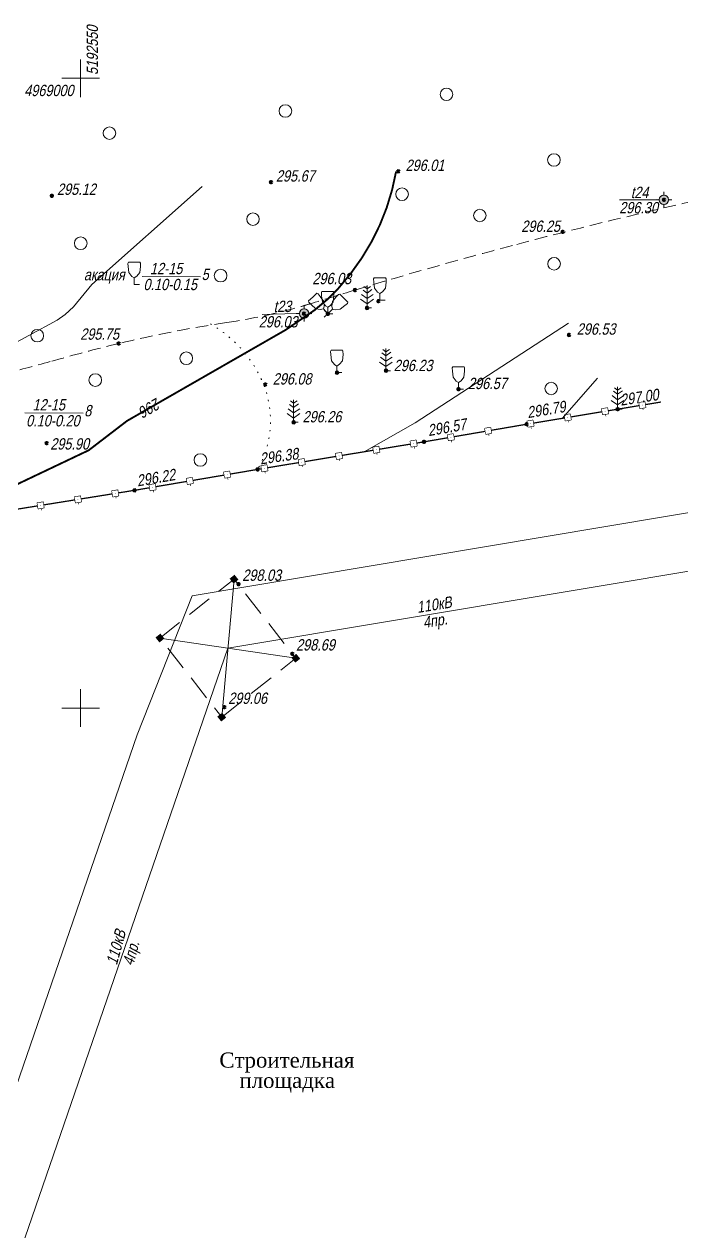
# Model space of a CAD drawing. Header units: metres. Extents: x 5191936 to 10384803, y 4968698 to 9938221.
# Drawn here: x 5192545.5 to 5192597.7, y 4968908.4 to 4969004.3 of the extents above; entities that cross this region are included whole.
import ezdxf

# ---------------------------------------------------------------- set-up
doc = ezdxf.new("R2010")
doc.units = ezdxf.units.M
for name, pattern in [('23', [3, 2, -1]), ('71100000a', [1, 0, -1]), ('DASHEDX2', [1.5, 1, -0.5])]:
    doc.linetypes.add(name, pattern=pattern)
doc.layers.get('0').update_dxf_attribs({"lineweight": 18})
for name, color, linetype, lineweight in [('31252100', 7, 'Continuous', 18), ('71100000', 7, 'Continuous', 18), ('71133200', 7, 'Continuous', 18), ('71133600', 7, 'Continuous', 18), ('82212100', 7, 'Continuous', 18), ('CONTOURS-LABEL', 7, 'Continuous', 18), ('ELE_SKLAD', 7, 'Continuous', 18), ('GEO_POINTS', 7, 'Continuous', 18), ('Grid', 7, 'Continuous', 18), ('Otm', 7, 'Continuous', 18), ('R_Поверхность4_CNT-MAJ', 7, 'Continuous', 18), ('R_Поверхность4_CNT-MIN', 7, 'Continuous', 18), ('Sit', 7, 'Continuous', 18), ('Text', 7, 'Continuous', 18), ('Text_com', 7, 'Continuous', 18), ('Us_znak', 7, 'Continuous', 18), ('Us_znak_fon', 7, 'Continuous', 18), ('Рамка и сетка', 7, 'Continuous', 18)]:
    doc.layers.add(name, color=color, linetype=linetype, lineweight=lineweight)
doc.styles.add('eskd', font='ESKD1.shx', dxfattribs={"width": 1.2, "oblique": 15})
doc.styles.get("Standard").update_dxf_attribs({"font": 'arial.ttf', "width": 0.8, "oblique": 13, "height": 0.9})
doc.styles.add('style1', font='times.ttf', dxfattribs={"height": 1})

# ---------------------------------------------------------------- blocks, each defined once
blk = doc.blocks.new('71133200')
for p, q in [((-0.924145, 3.560442), (-1.024145, 3.360442)), ((-1.024145, 3.360442), (-0.977382, 2.864397)), ((-0.977382, 2.864397), (-0.861899, 1.88241)), ((-0.024145, 3.560442), (-0.924145, 3.560442)), ((-0.024145, 3.560442), (0.875855, 3.560442)), ((0.861899, 1.88241), (0.975974, 2.864397)), ((0.875855, 3.560442), (0.958164, 3.395824)), ((0.975974, 2.864397), (0.958164, 3.395824)), ((-0.861899, 1.88241), (-0.374616, 1.28565)), ((-0.374616, 1.28565), (0, 1.039723)), ((0, 1.039723), (0.401375, 1.321765)), ((0, 0), (0, 1.039723)), ((0.8, 0), (0, 0)), ((0.401375, 1.321765), (0.861899, 1.88241))]:
    blk.add_line(p, q)
at = {"style": 'eskd', "oblique": 14.99997778}
blk.add_attdef('Z', (1.873004, -0.239356), '', height=2, dxfattribs=at)
blk = doc.blocks.new('71133600')
for p, q in [((-0.86, 2.16), (0, 1.51)), ((-0.52, 3.39), (0, 3.02)), ((0, 3.02), (0.55, 3.39)), ((0, 1.51), (0.96, 2.16))]:
    blk.add_line(p, q)
for points in [[(-0.64, 2.84), (0, 2.37), (0, 2.37), (0.78, 2.93)], [(0.71, 0), (0, 0), (0, 3.55)], [(-1.05, 1.38), (0, 0.67), (1, 1.38)]]:
    blk.add_lwpolyline(points)
at = {"style": 'eskd', "oblique": 15}
blk.add_attdef('Z', (2.03, -0.19), '', height=2, dxfattribs=at)
blk = doc.blocks.new('31252100a')
blk.add_circle((0, 0), 1)
blk = doc.blocks.new('POINT')
at = {"layer": 'Us_znak', "linetype": 'Continuous', "lineweight": -2}
h = blk.add_hatch(color=0, dxfattribs=at)
edge = h.paths.add_edge_path()
edge.add_arc((0, 0), 0.05, 0, 360)
at = {"layer": 'Us_znak_fon', "linetype": 'Continuous', "true_color": 0xffffff}
blk.add_hatch(color=7, dxfattribs=at).paths.add_polyline_path([(-0.422, 0.05, -0.346708), (-0.05, 0.422), (-0.05, 0.625), (0.05, 0.625), (0.05, 0.422, -0.346708), (0.422, 0.05), (0.625, 0.05), (0.625, -0.05), (0.422, -0.05, -0.346708), (0.05, -0.422), (0.05, -0.625), (-0.05, -0.625), (-0.05, -0.422, -0.346708), (-0.422, -0.05), (-0.625, -0.05), (-0.625, 0.05)])
at = {"layer": 'Us_znak', "color": 0, "linetype": 'Continuous', "lineweight": -2}
for p, q in [((-0.625, 0), (-0.375, 0)), ((0, 0.375), (0, 0.625)), ((0.375, 0), (0.625, 0)), ((0, -0.625), (0, -0.375))]:
    blk.add_line(p, q, dxfattribs=at)
for radius in [0.375, 0.05]:
    blk.add_circle((0, 0), radius, dxfattribs=at)
blk = doc.blocks.new('GRID')
at = {"layer": 'Grid', "color": 104}
blk.add_line((-1.5, 0), (1.5, 0), dxfattribs=at)
for points in [[(0, 0), (0, 1.5)], [(0, 0), (0, -1.5)]]:
    blk.add_lwpolyline(points, dxfattribs=at)
blk = doc.blocks.new('*U137')
at = {"layer": '82212100', "linetype": 'Continuous', "ltscale": 0.5}
for points in [[(5192594.599, 4968974.058, 1), (5192594.549, 4968974.05, 1)], [(5192588.679, 4968973.079, 1), (5192588.63, 4968973.071, 1)], [(5192591.639, 4968973.569, 1), (5192591.59, 4968973.56, 1)], [(5192582.364, 4968972.016, 1), (5192582.314, 4968972.007, 1)], [(5192585.719, 4968972.59, 1), (5192585.67, 4968972.582, 1)], [(5192576.449, 4968971.004, 1), (5192576.4, 4968970.996, 1)], [(5192579.407, 4968971.508, 1), (5192579.358, 4968971.499, 1)], [(5192570.53, 4968970.023, 1), (5192570.481, 4968970.015, 1)], [(5192573.49, 4968970.514, 1), (5192573.441, 4968970.505, 1)], [(5192564.611, 4968969.042, 1), (5192564.562, 4968969.033, 1)], [(5192567.571, 4968969.532, 1), (5192567.521, 4968969.524, 1)], [(5192561.653, 4968968.541, 1), (5192561.604, 4968968.533, 1)], [(5192555.738, 4968967.536, 1), (5192555.689, 4968967.528, 1)], [(5192558.695, 4968968.039, 1), (5192558.646, 4968968.03, 1)], [(5192549.816, 4968966.571, 1), (5192549.767, 4968966.563, 1)], [(5192552.778, 4968967.047, 1), (5192552.729, 4968967.039, 1)], [(5192546.854, 4968966.095, 1), (5192546.805, 4968966.087, 1)]]:
    blk.add_hatch(color=256, dxfattribs=at).paths.add_polyline_path(points, flags=0)
at = {"layer": '82212100', "linetype": 'Continuous', "ltscale": 0.5, "const_width": 0.05}
for points in [[(5192591.327, 4968973.77), (5192591.82, 4968973.852)], [(5192591.82, 4968973.852), (5192591.902, 4968973.359)], [(5192594.287, 4968974.26), (5192594.78, 4968974.341)], [(5192594.368, 4968973.766), (5192594.287, 4968974.26)], [(5192594.861, 4968973.848), (5192594.368, 4968973.766)], [(5192594.615, 4968973.807), (5192594.639, 4968973.659)], [(5192594.78, 4968974.341), (5192594.861, 4968973.848)], [(5192585.407, 4968972.792), (5192585.9, 4968972.873)], [(5192585.9, 4968972.873), (5192585.982, 4968972.38)], [(5192588.367, 4968973.281), (5192588.86, 4968973.363)], [(5192588.448, 4968972.788), (5192588.367, 4968973.281)], [(5192588.942, 4968972.869), (5192588.448, 4968972.788)], [(5192588.86, 4968973.363), (5192588.942, 4968972.869)], [(5192591.408, 4968973.277), (5192591.327, 4968973.77)], [(5192591.902, 4968973.359), (5192591.408, 4968973.277)], [(5192591.655, 4968973.318), (5192591.679, 4968973.17)], [(5192582.05, 4968972.215), (5192582.543, 4968972.3)], [(5192582.135, 4968971.723), (5192582.05, 4968972.215)], [(5192582.543, 4968972.3), (5192582.628, 4968971.807)], [(5192585.489, 4968972.299), (5192585.407, 4968972.792)], [(5192585.982, 4968972.38), (5192585.489, 4968972.299)], [(5192585.735, 4968972.339), (5192585.76, 4968972.191)], [(5192588.695, 4968972.829), (5192588.72, 4968972.681)], [(5192576.137, 4968971.206), (5192576.631, 4968971.288)], [(5192576.219, 4968970.713), (5192576.137, 4968971.206)], [(5192576.631, 4968971.288), (5192576.712, 4968970.794)], [(5192579.094, 4968971.707), (5192579.586, 4968971.792)], [(5192579.178, 4968971.215), (5192579.094, 4968971.707)], [(5192579.671, 4968971.299), (5192579.178, 4968971.215)], [(5192579.425, 4968971.257), (5192579.45, 4968971.109)], [(5192579.586, 4968971.792), (5192579.671, 4968971.299)], [(5192582.628, 4968971.807), (5192582.135, 4968971.723)], [(5192582.381, 4968971.765), (5192582.407, 4968971.617)], [(5192570.218, 4968970.225), (5192570.711, 4968970.306)], [(5192570.3, 4968969.731), (5192570.218, 4968970.225)], [(5192570.711, 4968970.306), (5192570.793, 4968969.813)], [(5192573.178, 4968970.715), (5192573.671, 4968970.797)], [(5192573.259, 4968970.222), (5192573.178, 4968970.715)], [(5192573.753, 4968970.304), (5192573.259, 4968970.222)], [(5192573.506, 4968970.263), (5192573.531, 4968970.115)], [(5192573.671, 4968970.797), (5192573.753, 4968970.304)], [(5192576.712, 4968970.794), (5192576.219, 4968970.713)], [(5192576.466, 4968970.753), (5192576.49, 4968970.605)], [(5192564.299, 4968969.243), (5192564.792, 4968969.325)], [(5192564.381, 4968968.75), (5192564.299, 4968969.243)], [(5192564.792, 4968969.325), (5192564.874, 4968968.832)], [(5192567.258, 4968969.734), (5192567.752, 4968969.816)], [(5192567.34, 4968969.241), (5192567.258, 4968969.734)], [(5192567.834, 4968969.322), (5192567.34, 4968969.241)], [(5192567.587, 4968969.282), (5192567.611, 4968969.134)], [(5192567.752, 4968969.816), (5192567.834, 4968969.322)], [(5192570.793, 4968969.813), (5192570.3, 4968969.731)], [(5192570.546, 4968969.772), (5192570.571, 4968969.624)], [(5192558.382, 4968968.239), (5192558.875, 4968968.323)], [(5192558.466, 4968967.746), (5192558.382, 4968968.239)], [(5192558.875, 4968968.323), (5192558.959, 4968967.83)], [(5192561.34, 4968968.742), (5192561.833, 4968968.826)], [(5192561.424, 4968968.249), (5192561.34, 4968968.742)], [(5192561.917, 4968968.333), (5192561.424, 4968968.249)], [(5192561.67, 4968968.291), (5192561.695, 4968968.143)], [(5192561.833, 4968968.826), (5192561.917, 4968968.333)], [(5192564.874, 4968968.832), (5192564.381, 4968968.75)], [(5192564.627, 4968968.791), (5192564.652, 4968968.643)], [(5192552.467, 4968967.25), (5192552.961, 4968967.33)], [(5192552.546, 4968966.757), (5192552.467, 4968967.25)], [(5192552.961, 4968967.33), (5192553.04, 4968966.836)], [(5192555.425, 4968967.737), (5192555.918, 4968967.82)], [(5192555.509, 4968967.244), (5192555.425, 4968967.737)], [(5192556.002, 4968967.327), (5192555.509, 4968967.244)], [(5192555.755, 4968967.286), (5192555.78, 4968967.138)], [(5192555.918, 4968967.82), (5192556.002, 4968967.327)], [(5192558.959, 4968967.83), (5192558.466, 4968967.746)], [(5192558.713, 4968967.788), (5192558.738, 4968967.64)], [(5192546.543, 4968966.298), (5192547.037, 4968966.377)], [(5192546.622, 4968965.804), (5192546.543, 4968966.298)], [(5192547.037, 4968966.377), (5192547.116, 4968965.884)], [(5192549.505, 4968966.774), (5192549.999, 4968966.853)], [(5192549.584, 4968966.28), (5192549.505, 4968966.774)], [(5192550.078, 4968966.36), (5192549.584, 4968966.28)], [(5192549.831, 4968966.32), (5192549.855, 4968966.172)], [(5192549.999, 4968966.853), (5192550.078, 4968966.36)], [(5192553.04, 4968966.836), (5192552.546, 4968966.757)], [(5192552.793, 4968966.796), (5192552.817, 4968966.648)], [(5192547.116, 4968965.884), (5192546.622, 4968965.804)], [(5192546.869, 4968965.844), (5192546.893, 4968965.696)]]:
    blk.add_lwpolyline(points, dxfattribs=at)
at = {"layer": '82212100', "linetype": 'Continuous', "ltscale": 0.5}
for points in [[(5192591.861, 4968973.605, 0.1, 0.1, 0), (5192594.327, 4968974.013, 0.1, 0.1, 0)], [(5192585.941, 4968972.627, 0.1, 0.1, 0), (5192588.408, 4968973.034, 0.1, 0.1, 0)], [(5192588.901, 4968973.116, 0.1, 0.1, 0), (5192591.368, 4968973.524, 0.1, 0.1, 0)], [(5192579.629, 4968971.546, 0.1, 0.1, 0), (5192582.093, 4968971.969, 0.1, 0.1, 0)], [(5192582.585, 4968972.054, 0.1, 0.1, 0), (5192585.398, 4968972.537, 0.1, 0.1, 0), (5192585.448, 4968972.545, 0, 0, 0)], [(5192573.712, 4968970.55, 0.1, 0.1, 0), (5192576.178, 4968970.959, 0.1, 0.1, 0)], [(5192576.671, 4968971.041, 0.1, 0.1, 0), (5192577.248, 4968971.137, 0.1, 0.1, 0), (5192579.136, 4968971.461, 0, 0, 0)], [(5192567.793, 4968969.569, 0.1, 0.1, 0), (5192570.259, 4968969.978, 0.1, 0.1, 0)], [(5192570.752, 4968970.06, 0.1, 0.1, 0), (5192573.219, 4968970.469, 0.1, 0.1, 0)], [(5192561.875, 4968968.579, 0.1, 0.1, 0), (5192564.048, 4968968.948, 0.1, 0.1, 0), (5192564.34, 4968968.997, 0, 0, 0)], [(5192564.833, 4968969.078, 0.1, 0.1, 0), (5192567.299, 4968969.487, 0.1, 0.1, 0)], [(5192558.917, 4968968.076, 0.1, 0.1, 0), (5192561.382, 4968968.495, 0.1, 0.1, 0)], [(5192553, 4968967.083, 0.1, 0.1, 0), (5192554.283, 4968967.289, 0.1, 0.1, 0), (5192555.467, 4968967.49, 0, 0, 0)], [(5192555.96, 4968967.574, 0.1, 0.1, 0), (5192558.424, 4968967.993, 0.1, 0.1, 0)], [(5192547.076, 4968966.131, 0.1, 0.1, 0), (5192549.545, 4968966.527, 0.1, 0.1, 0)], [(5192550.038, 4968966.607, 0.1, 0.1, 0), (5192552.507, 4968967.003, 0.1, 0.1, 0)], [(5192544.114, 4968965.654, 0.1, 0.1, 0), (5192546.583, 4968966.051, 0.1, 0.1, 0)]]:
    blk.add_lwpolyline(points, format="xyseb", dxfattribs=at)
at = {"layer": '82212100', "ltscale": 0.5}
blk.add_lwpolyline([(5192594.821, 4968974.094, 0.1, 0.1, 0), (5192596.055, 4968974.298, 0.1, 0.1, 0)], format="xyseb", dxfattribs=at)

msp = doc.modelspace()

# ---------------------------------------------------------------- hatches: boundary and pattern name
at = {"linetype": '23'}
for points in [[(5192562.136, 4968959.884), (5192562.525, 4968960.198), (5192562.211, 4968960.587), (5192561.822, 4968960.273)], [(5192556.26, 4968955.208), (5192556.649, 4968955.522), (5192556.335, 4968955.912), (5192555.946, 4968955.598)], [(5192567.037, 4968953.606), (5192567.426, 4968953.92), (5192567.112, 4968954.309), (5192566.723, 4968953.995)], [(5192561.16, 4968948.93), (5192561.55, 4968949.244), (5192561.236, 4968949.633), (5192560.847, 4968949.319)]]:
    msp.add_hatch(color=256, dxfattribs=at).paths.add_polyline_path(points)

# ---------------------------------------------------------------- linework, layer by layer
at = {"layer": '71100000', "linetype": '71100000a', "ltscale": 0.5, "flags": 128}
msp.add_lwpolyline([(5192560.304, 4968980.5, -0.165459), (5192564.513, 4968975.719, -0.227063), (5192564.048, 4968968.948, -3.029045)], format="xyb", dxfattribs=at)
at = {"layer": 'GEO_POINTS', "lineweight": 60}
for centre in [(5192575.218, 4968992.61, 296.006), (5192565.106, 4968991.754, 295.672), (5192547.717, 4968990.674, 295.124), (5192596.284, 4968990.355, 296.301), (5192588.254, 4968987.805, 296.247), (5192571.772, 4968983.186, 296.031), (5192572.731, 4968981.767, 296.141), (5192573.632, 4968982.301, 296.269), (5192567.732, 4968981.317, 296.028), (5192569.616, 4968981.302, 296.151), (5192588.759, 4968979.627, 296.532), (5192553.028, 4968978.944, 295.75), (5192574.231, 4968976.786, 296.232), (5192564.661, 4968975.694, 296.082), (5192570.34, 4968976.636, 296.151), (5192579.986, 4968975.32, 296.571), (5192592.613, 4968973.73, 297.002), (5192566.906, 4968972.688, 296.257), (5192585.398, 4968972.537, 296.786), (5192547.305, 4968971.035, 295.904), (5192577.248, 4968971.137, 296.568), (5192564.048, 4968968.948, 296.382), (5192554.283, 4968967.289, 296.224), (5192562.531, 4968959.842, 298.03), (5192566.8, 4968954.31, 298.693), (5192561.414, 4968950.07, 299.06)]:
    msp.add_circle(centre, 0.06, dxfattribs=at)
at = {"layer": 'R_Поверхность4_CNT-MAJ', "color": 32, "const_width": 0.15, "elevation": 296, "flags": 128}
msp.add_lwpolyline([(5192575.033, 4968992.594), (5192574.715, 4968991.135), (5192574.285, 4968989.72), (5192573.743, 4968988.351), (5192573.088, 4968987.026), (5192572.322, 4968985.746), (5192571.443, 4968984.511), (5192570.452, 4968983.321), (5192569.573, 4968982.44), (5192568.578, 4968981.605), (5192566.309, 4968980.047), (5192553.689, 4968972.803), (5192550.646, 4968970.469), (5192538.572, 4968964.725)], dxfattribs=at)
at = {"layer": 'R_Поверхность4_CNT-MIN', "color": 32, "flags": 128}
for points, elevation in [([(5192559.652, 4968991.415), (5192550.905, 4968983.634), (5192549.427, 4968981.857), (5192548.785, 4968981.255), (5192548.131, 4968980.793), (5192543.659, 4968978.363), (5192543.089, 4968977.947), (5192542.816, 4968977.585), (5192543.72, 4968976.519), (5192543.72, 4968976.519)], 295.5), ([(5192588.701, 4968980.555), (5192576.558, 4968972.655), (5192572.489, 4968970.348)], 296.5), ([(5192591.01, 4968976.183), (5192588.219, 4968973.003)], 297)]:
    msp.add_lwpolyline(points, dxfattribs=dict(at, elevation=elevation))
at = {"layer": 'Sit', "linetype": 'DASHEDX2'}
msp.add_lwpolyline([(5192598.683, 4968990.27, 0.008263), (5192584.266, 4968986.729, 0.009446), (5192571.772, 4968983.186, 0.000922), (5192568.166, 4968982.083, -0.004963), (5192567.495, 4968981.883, -0.033147), (5192561.614, 4968980.613, 0.022792), (5192553.028, 4968978.944, 0.010419), (5192547.593, 4968977.507, -0.014673), (5192543.725, 4968976.52, -0.01088), (5192541.848, 4968976.142, 0.003121), (5192535.283, 4968974.925, 0.014316), (5192530.824, 4968973.936, 0.008757), (5192523.617, 4968971.985)], format="xyb", dxfattribs=at)
at = {"layer": 'Sit', "flags": 128}
for points, elevation in [([(5192595.659, 4968990.355), (5192592.759, 4968990.355)], 296.301), ([(5192567.107, 4968981.317), (5192564.398, 4968981.25)], 295.353), ([(5192558.861, 4968958.919), (5192600.991, 4968965.971)], 299.37), ([(5192561.686, 4968954.759), (5192601.745, 4968961.464)], 299.37), ([(5192562.174, 4968960.236), (5192561.198, 4968949.282)], 299.37), ([(5192554.492, 4968947.887), (5192558.861, 4968958.919)], 295.573), ([(5192513.921, 4968815.927), (5192561.686, 4968954.759)], 300.07), ([(5192556.297, 4968955.56), (5192567.074, 4968953.957)], 299.37), ([(5192554.492, 4968947.887), (5192510.401, 4968819.734)], 295.573)]:
    msp.add_lwpolyline(points, dxfattribs=dict(at, elevation=elevation))
for points in [[(5192554.897, 4968984.259), (5192559.504, 4968984.244)], [(5192545.586, 4968973.441), (5192550.193, 4968973.426)]]:
    msp.add_lwpolyline(points, dxfattribs=at)
at = {"layer": 'Sit', "linetype": 'DASHEDX2', "ltscale": 2, "elevation": 299.37, "flags": 128}
msp.add_lwpolyline([(5192561.198, 4968949.282), (5192567.074, 4968953.957), (5192562.174, 4968960.236), (5192556.297, 4968955.56)], close=True, dxfattribs=at)
at = {"layer": 'Sit', "const_width": 0.05, "flags": 128}
for points, elevation in [([(5192513.921, 4968815.927), (5192561.686, 4968954.759)], 300.07), ([(5192554.492, 4968947.887), (5192509.599, 4968817.403)], 295.573)]:
    msp.add_lwpolyline(points, dxfattribs=dict(at, elevation=elevation))

# ---------------------------------------------------------------- block references
at = {"layer": '31252100', "color": 7, "xscale": 0.5, "yscale": 0.5, "zscale": 0.5}
for p in [(5192579.034, 4968998.728), (5192566.251, 4968997.407), (5192552.292, 4968995.645), (5192587.557, 4968993.515), (5192575.508, 4968990.799), (5192563.68, 4968988.816), (5192581.679, 4968989.11), (5192550.015, 4968986.907), (5192587.572, 4968985.273), (5192561.108, 4968984.338), (5192546.562, 4968979.565), (5192558.388, 4968977.775), (5192551.162, 4968976.039), (5192587.337, 4968975.374), (5192559.511, 4968969.698)]:
    msp.add_blockref('31252100a', p, dxfattribs=at)
at = {"layer": '71133200', "color": 7, "xscale": 0.5, "yscale": 0.5, "zscale": 0.5}
for p in [(5192554.264, 4968983.629), (5192573.754, 4968982.388, 296.269), (5192569.616, 4968981.302, 296.151), (5192570.34, 4968976.636, 296.151), (5192579.986, 4968975.32, 296.571)]:
    msp.add_blockref('71133200', p, dxfattribs=at)
at = {"layer": '71133200', "color": 7, "xscale": -0.4999999999999999, "zscale": 0.5}
for yscale, rotation in [(0.5, 42.36045920418361), (0.4999999999999999, 315.0186919504147)]:
    msp.add_blockref('71133200', (5192569.616, 4968981.302, 296.151), dxfattribs=dict(at, yscale=yscale, rotation=rotation))
at = {"layer": '71133600', "color": 7, "xscale": 0.5, "yscale": 0.5, "zscale": 0.5}
for p in [(5192572.731, 4968981.767, 296.473), (5192574.231, 4968976.786, 296.564), (5192592.613, 4968973.73, 297.333), (5192566.906, 4968972.688, 296.588)]:
    msp.add_blockref('71133600', p, dxfattribs=at)
at = {"layer": '82212100', "color": 7}
msp.add_blockref('*U137', (0, 0), dxfattribs=at)
at = {"layer": 'Grid', "color": 7, "linetype": 'Continuous'}
for p in [(5192550, 4969000), (5192550, 4968950)]:
    msp.add_blockref('GRID', p, dxfattribs=at)
at = {"layer": 'Sit', "color": 7, "linetype": 'Continuous'}
for p in [(5192596.284, 4968990.355, 296.301), (5192567.732, 4968981.317, 296.028)]:
    msp.add_blockref('POINT', p, dxfattribs=at)

# ---------------------------------------------------------------- texts
at = {"layer": 'CONTOURS-LABEL', "color": 32, "oblique": 13, "width": 0.8}
msp.add_text('296', height=0.9, rotation=209.85509, dxfattribs=at).set_placement((5192556.047, 4968974.669, 296))
at = {"layer": 'ELE_SKLAD', "oblique": 13, "width": 0.8}
for s, p in [('t24', (5192593.657, 4968990.491, 295.221)), ('t23', (5192565.315, 4968981.442, 294.273))]:
    msp.add_text(s, height=0.9, dxfattribs=at).set_placement(p)
at = {"layer": 'Otm', "oblique": 13, "width": 0.8}
for s, p in [('296.01', (5192575.786, 4968992.644, 296.006)), ('295.67', (5192565.502, 4968991.8, 295.672)), ('295.12', (5192548.136, 4968990.743, 295.124)), ('296.30', (5192592.736, 4968989.28, 296.301)), ('296.25', (5192584.965, 4968987.805, 296.247)), ('12-15', (5192555.504, 4968984.446, 0.02)), ('акация', (5192550.26, 4968983.958, 0.02)), ('5', (5192559.608, 4968983.981, 0.02)), ('296.03', (5192568.391, 4968983.653, 296.031)), ('0.10-0.15', (5192554.989, 4968983.18, 0.02)), ('296.03', (5192564.137, 4968980.222, 296.028)), ('296.53', (5192589.369, 4968979.644, 296.532)), ('295.75', (5192549.975, 4968979.243, 295.75)), ('296.23', (5192574.848, 4968976.752, 296.232)), ('296.08', (5192565.248, 4968975.687, 296.082)), ('296.57', (5192580.742, 4968975.324, 296.571)), ('12-15', (5192546.193, 4968973.628, 0.02)), ('8', (5192550.297, 4968973.163, 0.02)), ('0.10-0.20', (5192545.678, 4968972.362, 0.02)), ('296.26', (5192567.616, 4968972.683, 296.257)), ('295.90', (5192547.596, 4968970.525, 295.904)), ('298.03', (5192562.831, 4968960.102, 298.03)), ('298.69', (5192567.1, 4968954.57, 298.693)), ('299.06', (5192561.714, 4968950.33, 299.06))]:
    msp.add_text(s, height=0.9, dxfattribs=at).set_placement(p)
for s, rotation, p in [('297.00', 8.60932, (5192592.873, 4968974.005, 297.002)), ('296.79', 9.38507, (5192585.501, 4968973.017, 296.786)), ('296.57', 9.75046, (5192577.623, 4968971.59, 296.568)), ('296.38', 8.03931, (5192564.283, 4968969.34, 296.382)), ('296.22', 9.64416, (5192554.535, 4968967.595, 296.224))]:
    msp.add_text(s, height=0.9, rotation=rotation, dxfattribs=at).set_placement(p)
at = {"layer": 'Text', "color": 7, "style": 'style1'}
for s, p in [('Строительная', (5192561.009, 4968921.452, -285.654)), ('площадка', (5192562.604, 4968919.839, -285.654))]:
    msp.add_text(s, height=1.2, dxfattribs=at).set_placement(p)
at = {"layer": 'Text_com', "oblique": 13, "width": 0.8}
for s, rotation, p in [('110кВ', 9.14224, (5192576.75, 4968957.547, -0.7)), ('4пр.', 9.14224, (5192577.229, 4968956.342, -0.7)), ('110кВ', 74.63075, (5192552.878, 4968929.552)), ('4пр.', 74.63075, (5192554.173, 4968929.488))]:
    msp.add_text(s, height=0.9, rotation=rotation, dxfattribs=at).set_placement(p)
at = {"layer": 'Рамка и сетка', "oblique": 13, "width": 0.8}
msp.add_text('5192550', height=0.9, rotation=90, dxfattribs=at).set_placement((5192551.381, 4969000.267))
msp.add_text('4969000', height=0.9, dxfattribs=at).set_placement((5192545.529, 4968998.586))

doc.saveas('drawing.dxf')
